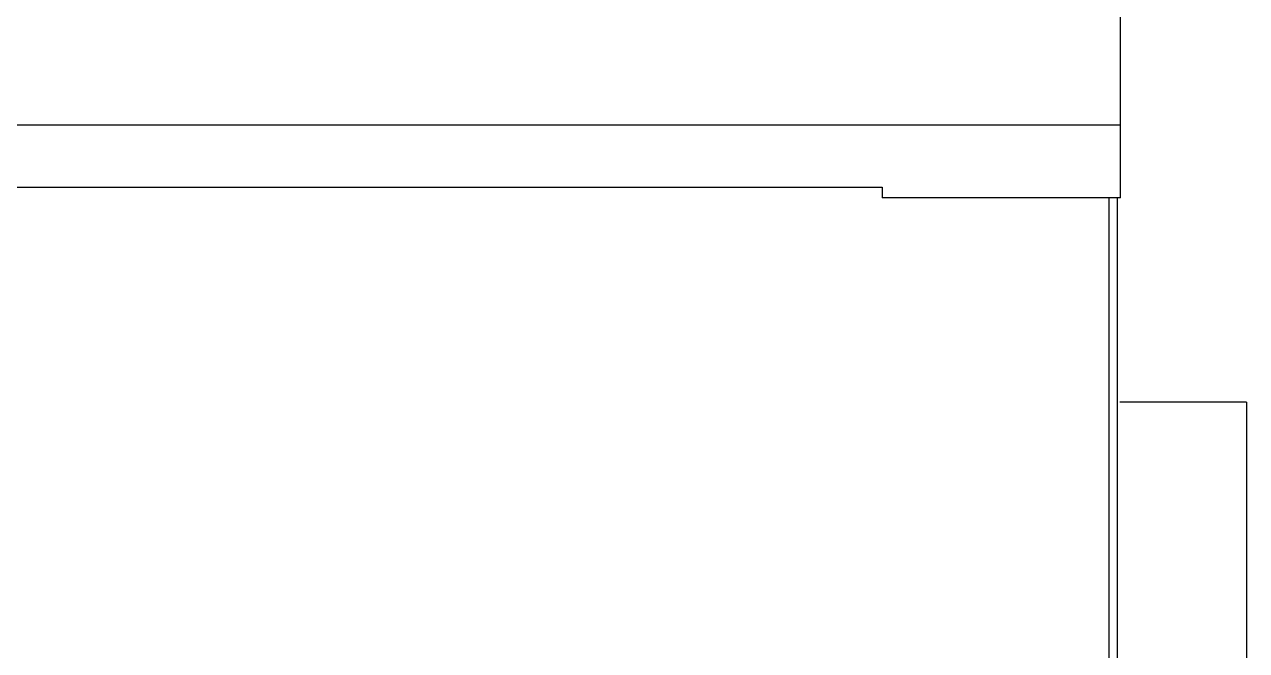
# Model space of a CAD drawing. Header units: millimetres. Extents: x 17046 to 32328, y 18593 to 29476.
# Drawn here: x 17595.89 to 17617.68, y 18965.24 to 18976.4 of the extents above; entities that cross this region are included whole.
import ezdxf

# ---------------------------------------------------------------- set-up
doc = ezdxf.new("R2010")
doc.units = ezdxf.units.MM
doc.header["$LTSCALE"] = 5
doc.layers.add('COIL-CONTROL', color=2, linetype='Continuous')
doc.layers.add('UNIT', color=6, linetype='Continuous')

msp = doc.modelspace()

# ---------------------------------------------------------------- linework, layer by layer
at = {"layer": 'COIL-CONTROL'}
for q in [(17615.4226, 18969.6652), (17617.6843, 18899.6605)]:
    msp.add_line((17617.6843, 18969.6652), q, dxfattribs=at)
at = {"layer": 'UNIT'}
for p, q in [((17615.4393, 18974.4889), (17615.4393, 18976.6588)), ((17615.4393, 18974.6092), (17331.9452, 18974.6092)), ((17615.4393, 18973.3122), (17615.4393, 18974.4889)), ((17336.1952, 18973.4997), (17611.1893, 18973.4997)), ((17611.1893, 18973.4997), (17611.1893, 18973.3122)), ((17615.4393, 18973.3122), (17611.1893, 18973.3122)), ((17615.2362, 18964.6004), (17615.2362, 18973.3122)), ((17615.3859, 18898.9392), (17615.3859, 18973.3122))]:
    msp.add_line(p, q, dxfattribs=at)

doc.saveas('drawing.dxf')
